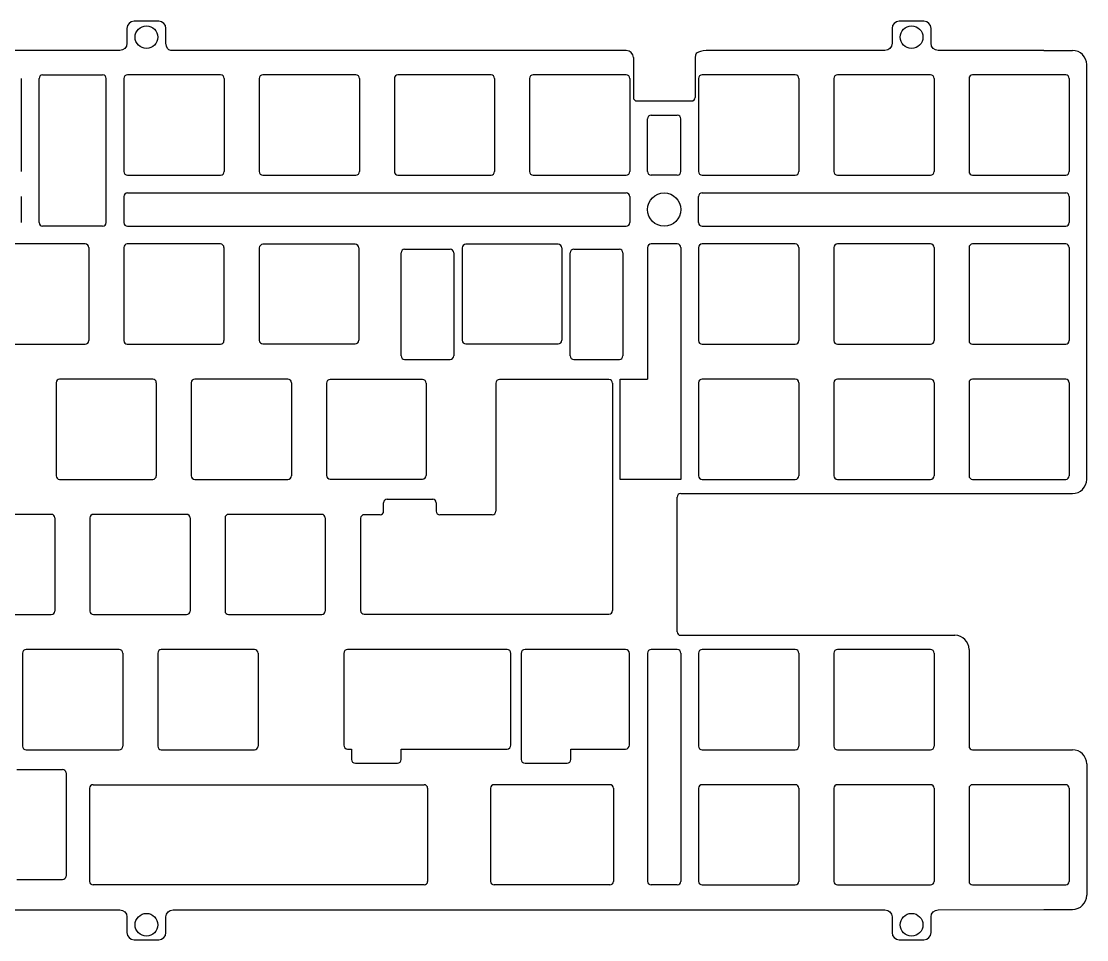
# Model space of a CAD drawing. Header units: millimetres. Extents: x -68 to 279, y 84 to 213.
# Drawn here: x 128.8 to 278.7, y 84 to 213.2 of the extents above; entities that cross this region are included whole.
import ezdxf

# ---------------------------------------------------------------- set-up
doc = ezdxf.new("R2010")
doc.units = ezdxf.units.MM
doc.header["$MEASUREMENT"] = 0
doc.layers.get('0').update_dxf_attribs({"lineweight": 0})

msp = doc.modelspace()

# ---------------------------------------------------------------- linework, layer by layer
at = {"color": 18, "lineweight": 25, "true_color": 0x000000}
for p, q in [((272.65, 209.09), (276.69, 209.09)), ((214.92, 208.09), (214.92, 202.48)), ((223.6, 208.09), (223.6, 202.48)), ((278.69, 148.74), (278.69, 207.09)), ((131.82, 205.64), (140.26, 205.64)), ((156.86, 205.64), (143.76, 205.64)), ((175.88, 205.64), (162.78, 205.64)), ((194.9, 205.64), (181.8, 205.64)), ((213.92, 205.64), (200.82, 205.64)), ((237.7, 205.64), (224.6, 205.64)), ((256.72, 205.65), (243.62, 205.65)), ((275.74, 205.64), (262.64, 205.64)), ((128.82, 205.14), (128.82, 192.04)), ((131.32, 184.86), (131.32, 205.14)), ((140.76, 184.86), (140.76, 205.14)), ((143.26, 205.14), (143.26, 192.04)), ((157.36, 205.14), (157.36, 192.04)), ((162.28, 205.14), (162.28, 192.04)), ((176.38, 205.14), (176.38, 192.04)), ((181.3, 205.14), (181.3, 192.04)), ((195.4, 205.14), (195.4, 192.04)), ((200.32, 205.14), (200.32, 192.04)), ((214.42, 205.14), (214.42, 192.04)), ((224.1, 205.14), (224.1, 192.04)), ((238.2, 205.14), (238.2, 192.04)), ((243.12, 205.15), (243.12, 192.05)), ((257.22, 205.15), (257.22, 192.05)), ((262.14, 205.14), (262.14, 192.04)), ((276.24, 205.14), (276.24, 192.04)), ((215.42, 201.98), (223.1, 201.98)), ((216.92, 192.04), (216.92, 199.48)), ((217.42, 199.98), (221.1, 199.98)), ((221.6, 192.04), (221.6, 199.48)), ((143.76, 191.54), (156.86, 191.54)), ((162.78, 191.54), (175.88, 191.54)), ((181.8, 191.54), (194.9, 191.54)), ((200.82, 191.54), (213.92, 191.54)), ((221.1, 191.54), (217.42, 191.54)), ((224.6, 191.54), (237.7, 191.54)), ((243.62, 191.55), (256.72, 191.55)), ((262.64, 191.54), (275.74, 191.54)), ((143.76, 189.04), (213.92, 189.04)), ((224.6, 189.04), (275.74, 189.04)), ((128.82, 188.54), (128.82, 184.86)), ((143.26, 188.54), (143.26, 184.86)), ((214.42, 188.54), (214.42, 184.86)), ((224.1, 184.86), (224.1, 188.54)), ((276.24, 188.54), (276.24, 184.86)), ((140.26, 184.36), (131.82, 184.36)), ((143.76, 184.36), (213.92, 184.36)), ((224.6, 184.36), (275.74, 184.36)), ((137.81, 181.86), (124.71, 181.86)), ((138.31, 181.36), (138.31, 168.26)), ((143.23, 181.36), (143.23, 168.26)), ((156.83, 181.86), (143.73, 181.86)), ((157.33, 181.36), (157.33, 168.26)), ((175.8, 181.81), (162.8, 181.81)), ((204.35, 181.81), (191.35, 181.81)), ((216.92, 181.36), (216.92, 162.84)), ((221.1, 181.86), (217.42, 181.86)), ((221.6, 181.36), (221.6, 148.74)), ((224.1, 181.36), (224.1, 168.26)), ((237.7, 181.86), (224.6, 181.86)), ((238.2, 181.36), (238.2, 168.26)), ((243.12, 181.36), (243.12, 168.26)), ((256.72, 181.86), (243.62, 181.86)), ((257.22, 181.36), (257.22, 168.26)), ((262.14, 181.36), (262.14, 168.26)), ((275.74, 181.86), (262.64, 181.86)), ((276.24, 181.36), (276.24, 168.26)), ((162.3, 181.31), (162.3, 168.31)), ((176.3, 181.31), (176.3, 168.31)), ((182.25, 166.12), (182.25, 180.62)), ((182.75, 181.12), (189.15, 181.12)), ((189.65, 180.62), (189.65, 166.12)), ((190.85, 181.31), (190.85, 168.31)), ((204.85, 181.31), (204.85, 168.31)), ((206.05, 166.12), (206.05, 180.62)), ((206.55, 181.12), (212.95, 181.12)), ((213.45, 180.62), (213.45, 166.12)), ((124.71, 167.76), (137.81, 167.76)), ((143.73, 167.76), (156.83, 167.76)), ((162.8, 167.81), (175.8, 167.81)), ((191.35, 167.81), (204.35, 167.81)), ((224.6, 167.76), (237.7, 167.76)), ((243.62, 167.76), (256.72, 167.76)), ((262.64, 167.76), (275.74, 167.76)), ((182.75, 165.62), (189.15, 165.62)), ((206.55, 165.62), (212.95, 165.62)), ((133.71, 162.34), (133.71, 149.24)), ((147.31, 162.84), (134.21, 162.84)), ((147.81, 162.34), (147.81, 149.24)), ((152.73, 162.34), (152.73, 149.24)), ((166.33, 162.84), (153.23, 162.84)), ((166.83, 162.34), (166.83, 149.24)), ((171.76, 162.29), (171.76, 149.29)), ((185.26, 162.79), (172.26, 162.79)), ((185.76, 162.29), (185.76, 149.29)), ((195.58, 162.29), (195.58, 144.27)), ((211.49, 162.79), (196.08, 162.79)), ((211.99, 162.29), (211.99, 130.27)), ((213.07, 148.74), (213.07, 162.84)), ((213.07, 162.84), (216.92, 162.84)), ((224.1, 162.34), (224.1, 149.24)), ((237.7, 162.84), (224.6, 162.84)), ((238.2, 162.34), (238.2, 149.24)), ((243.12, 162.34), (243.12, 149.24)), ((256.72, 162.84), (243.62, 162.84)), ((257.22, 162.34), (257.22, 149.24)), ((262.14, 162.34), (262.14, 149.24)), ((275.74, 162.84), (262.64, 162.84)), ((276.24, 162.34), (276.24, 149.24)), ((134.21, 148.74), (147.31, 148.74)), ((153.23, 148.74), (166.33, 148.74)), ((172.26, 148.79), (185.26, 148.79)), ((221.6, 148.74), (213.07, 148.74)), ((224.6, 148.74), (237.7, 148.74)), ((243.62, 148.74), (256.72, 148.74)), ((262.64, 148.74), (275.74, 148.74)), ((179.79, 144.27), (179.79, 145.46)), ((180.29, 145.96), (186.69, 145.96)), ((187.19, 145.46), (187.19, 144.27)), ((221.07, 127.3), (221.07, 146.24)), ((221.6, 146.74), (276.69, 146.74)), ((133.04, 143.82), (119.94, 143.82)), ((133.54, 143.32), (133.54, 130.22)), ((138.46, 143.32), (138.46, 130.22)), ((152.06, 143.82), (138.96, 143.82)), ((152.56, 143.32), (152.56, 130.22)), ((157.48, 143.32), (157.48, 130.22)), ((171.08, 143.82), (157.98, 143.82)), ((171.58, 143.32), (171.58, 130.22)), ((176.56, 143.27), (176.56, 130.27)), ((179.29, 143.77), (177.06, 143.77)), ((195.08, 143.77), (187.69, 143.77)), ((119.94, 129.72), (133.04, 129.72)), ((138.96, 129.72), (152.06, 129.72)), ((157.98, 129.72), (171.08, 129.72)), ((177.06, 129.77), (211.49, 129.77)), ((221.57, 126.8), (260.14, 126.8)), ((142.6, 124.8), (129.5, 124.8)), ((161.62, 124.8), (148.52, 124.8)), ((221.1, 124.8), (217.42, 124.8)), ((237.7, 124.8), (224.6, 124.8)), ((256.72, 124.8), (243.62, 124.8)), ((262.14, 124.8), (262.14, 111.2)), ((129, 124.3), (129, 111.2)), ((143.1, 124.3), (143.1, 111.2)), ((148.02, 124.3), (148.02, 111.2)), ((162.12, 124.3), (162.12, 111.2)), ((216.92, 124.3), (216.92, 92.18)), ((221.6, 124.3), (221.6, 92.18)), ((224.1, 124.3), (224.1, 111.2)), ((238.2, 124.3), (238.2, 111.2)), ((243.12, 124.3), (243.12, 111.2)), ((257.22, 124.3), (257.22, 111.2)), ((129.5, 110.7), (142.6, 110.7)), ((148.52, 110.7), (161.62, 110.7)), ((224.6, 110.7), (237.7, 110.7)), ((243.62, 110.7), (256.72, 110.7)), ((262.64, 110.7), (276.69, 110.7)), ((128.21, 107.93), (134.61, 107.93)), ((278.69, 108.7), (278.69, 90.23)), ((135.11, 107.43), (135.11, 92.93)), ((138.43, 105.28), (138.43, 92.18)), ((138.93, 105.78), (185.48, 105.78)), ((185.98, 105.28), (185.98, 92.18)), ((194.83, 105.28), (194.83, 92.18)), ((211.61, 105.78), (195.33, 105.78)), ((212.11, 105.28), (212.11, 92.18)), ((224.1, 105.28), (224.1, 92.18)), ((237.7, 105.78), (224.6, 105.78)), ((238.2, 105.28), (238.2, 92.18)), ((243.12, 105.28), (243.12, 92.18)), ((256.72, 105.78), (243.62, 105.78)), ((257.22, 105.28), (257.22, 92.18)), ((262.14, 105.28), (262.14, 92.18)), ((275.74, 105.78), (262.64, 105.78)), ((276.24, 105.28), (276.24, 92.18)), ((128.21, 92.43), (134.61, 92.43)), ((185.48, 91.68), (138.93, 91.68)), ((211.61, 91.68), (195.33, 91.68)), ((221.1, 91.68), (217.42, 91.68)), ((224.6, 91.68), (237.7, 91.68)), ((243.62, 91.68), (256.72, 91.68)), ((262.64, 91.68), (275.74, 91.68)), ((272.66, 88.23), (276.69, 88.23))]:
    msp.add_line(p, q, dxfattribs=at)
for centre, radius in [((146.43, 210.96), 1.6), ((254.06, 210.96), 1.6), ((219.26, 186.7), 2.34), ((146.43, 86.07), 1.6), ((254.06, 86.07), 1.6)]:
    msp.add_circle(centre, radius, dxfattribs=at)
for points, knots in [([(213.92, 209.09), (213.92, 209.09), (151.53, 209.09), (151.53, 209.09), (150.98, 209.09), (150.22, 209.09), (149.85, 209.09), (149.48, 209.09), (149.17, 209.54), (149.17, 210.09), (149.17, 210.09), (149.17, 212.19), (149.17, 212.19), (149.17, 212.74), (148.72, 213.19), (148.17, 213.19), (148.17, 213.19), (144.68, 213.19), (144.68, 213.19), (144.13, 213.19), (143.68, 212.74), (143.68, 212.19), (143.68, 212.19), (143.68, 210.09), (143.68, 210.09), (143.68, 209.54), (143.23, 209.09), (142.68, 209.09), (142.68, 209.09), (52.24, 209.09), (52.24, 209.09), (51.69, 209.09), (51.24, 209.54), (51.24, 210.09), (51.24, 210.09), (51.24, 212.19), (51.24, 212.19), (51.24, 212.74), (50.79, 213.19), (50.24, 213.19), (50.24, 213.19), (46.76, 213.19), (46.76, 213.19), (46.21, 213.19), (45.76, 212.74), (45.76, 212.19), (45.76, 212.19), (45.76, 210.09), (45.76, 210.09), (45.76, 209.54), (45.31, 209.09), (44.76, 209.09), (44.76, 209.09), (-19.7, 209.09), (-19.7, 209.09), (-20.25, 209.09), (-20.7, 209.54), (-20.7, 210.09), (-20.7, 210.09), (-20.7, 212.19), (-20.7, 212.19), (-20.7, 212.74), (-21.15, 213.19), (-21.7, 213.19), (-21.7, 213.19), (-25.19, 213.19), (-25.19, 213.19), (-25.74, 213.19), (-26.19, 212.74), (-26.19, 212.19), (-26.19, 212.19), (-26.19, 210.09), (-26.19, 210.09), (-26.19, 209.54), (-26.64, 209.09), (-27.19, 209.09), (-27.19, 209.09), (-54.21, 209.09), (-54.21, 209.09)], [0, 0, 0, 0, 1, 1, 1, 2, 2, 2, 3, 3, 3, 4, 4, 4, 5, 5, 5, 6, 6, 6, 7, 7, 7, 8, 8, 8, 9, 9, 9, 10, 10, 10, 11, 11, 11, 12, 12, 12, 13, 13, 13, 14, 14, 14, 15, 15, 15, 16, 16, 16, 17, 17, 17, 18, 18, 18, 19, 19, 19, 20, 20, 20, 21, 21, 21, 22, 22, 22, 23, 23, 23, 24, 24, 24, 25, 25, 25, 26, 26, 26, 26]), ([(272.65, 209.09), (272.65, 209.09), (257.8, 209.09), (257.8, 209.09), (257.25, 209.09), (256.8, 209.54), (256.8, 210.09), (256.8, 210.09), (256.8, 212.19), (256.8, 212.19), (256.8, 212.74), (256.35, 213.19), (255.8, 213.19), (255.8, 213.19), (252.31, 213.19), (252.31, 213.19), (251.76, 213.19), (251.31, 212.74), (251.31, 212.19), (251.31, 212.19), (251.31, 210.09), (251.31, 210.09), (251.31, 209.54), (250.86, 209.09), (250.31, 209.09), (250.31, 209.09), (225.6, 209.09), (225.6, 209.09), (225.05, 209.09), (224.38, 208.99), (224.1, 208.87), (223.83, 208.74), (223.6, 208.64), (223.6, 208.09)], [0, 0, 0, 0, 1, 1, 1, 2, 2, 2, 3, 3, 3, 4, 4, 4, 5, 5, 5, 6, 6, 6, 7, 7, 7, 8, 8, 8, 9, 9, 9, 10, 10, 10, 11, 11, 11, 11]), ([(174.73, 110.8), (174.43, 110.8), (174.18, 111.05), (174.18, 111.35), (174.18, 111.35), (174.18, 124.25), (174.18, 124.25), (174.18, 124.56), (174.43, 124.8), (174.73, 124.8), (174.73, 124.8), (197.15, 124.8), (197.15, 124.8), (197.46, 124.8), (197.7, 124.56), (197.7, 124.25), (197.7, 124.25), (197.7, 111.35), (197.7, 111.35), (197.7, 111.05), (197.46, 110.8), (197.15, 110.8), (197.15, 110.8), (182.27, 110.8), (182.27, 110.8), (182.27, 110.8), (182.27, 109.35), (182.27, 109.35), (182.27, 109.05), (182.02, 108.8), (181.72, 108.8), (181.72, 108.8), (175.82, 108.8), (175.82, 108.8), (175.51, 108.8), (175.27, 109.05), (175.27, 109.35), (175.27, 109.35), (175.27, 110.8), (175.27, 110.8), (175.27, 110.8), (174.73, 110.8), (174.73, 110.8)], [0, 0, 0, 0, 1, 1, 1, 2, 2, 2, 3, 3, 3, 4, 4, 4, 5, 5, 5, 6, 6, 6, 7, 7, 7, 8, 8, 8, 9, 9, 9, 10, 10, 10, 11, 11, 11, 12, 12, 12, 13, 13, 13, 14, 14, 14, 14]), ([(206.14, 109.35), (206.14, 109.05), (205.9, 108.8), (205.59, 108.8), (205.59, 108.8), (199.69, 108.8), (199.69, 108.8), (199.39, 108.8), (199.14, 109.05), (199.14, 109.35), (199.14, 109.35), (199.14, 124.25), (199.14, 124.25), (199.14, 124.56), (199.39, 124.8), (199.69, 124.8), (199.69, 124.8), (213.82, 124.8), (213.82, 124.8), (214.13, 124.8), (214.37, 124.56), (214.37, 124.25), (214.37, 124.25), (214.37, 111.35), (214.37, 111.35), (214.37, 111.05), (214.13, 110.8), (213.82, 110.8), (213.82, 110.8), (206.14, 110.8), (206.14, 110.8), (206.14, 110.8), (206.14, 109.35), (206.14, 109.35)], [0, 0, 0, 0, 1, 1, 1, 2, 2, 2, 3, 3, 3, 4, 4, 4, 5, 5, 5, 6, 6, 6, 7, 7, 7, 8, 8, 8, 9, 9, 9, 10, 10, 10, 11, 11, 11, 11]), ([(-66.44, 88.23), (-66.44, 88.23), (-63.41, 88.23), (-63.41, 88.23), (-62.86, 88.23), (-61.96, 88.23), (-61.41, 88.23), (-61.41, 88.23), (-55.21, 88.23), (-55.21, 88.23), (-54.66, 88.23), (-53.76, 88.23), (-53.21, 88.23), (-53.21, 88.23), (-27.15, 88.22), (-27.15, 88.22), (-26.6, 88.22), (-26.15, 87.77), (-26.15, 87.22), (-26.15, 87.22), (-26.15, 85.02), (-26.15, 85.02), (-26.15, 84.47), (-25.7, 84.02), (-25.15, 84.02), (-25.15, 84.02), (-21.66, 84.02), (-21.66, 84.02), (-21.11, 84.02), (-20.66, 84.47), (-20.66, 85.02), (-20.66, 85.02), (-20.66, 87.22), (-20.66, 87.22), (-20.66, 87.77), (-20.21, 88.22), (-19.66, 88.22), (-19.66, 88.22), (44.76, 88.18), (44.76, 88.18), (45.31, 88.17), (45.76, 87.72), (45.76, 87.17), (45.76, 87.17), (45.76, 84.97), (45.76, 84.97), (45.76, 84.42), (46.21, 83.97), (46.76, 83.97), (46.76, 83.97), (50.24, 83.97), (50.24, 83.97), (50.79, 83.97), (51.24, 84.42), (51.24, 84.97), (51.24, 84.97), (51.24, 87.17), (51.24, 87.17), (51.24, 87.72), (51.69, 88.17), (52.24, 88.17), (52.24, 88.17), (142.68, 88.17), (142.68, 88.17), (143.23, 88.17), (143.68, 87.72), (143.68, 87.17), (143.68, 87.17), (143.68, 84.97), (143.68, 84.97), (143.68, 84.42), (144.13, 83.97), (144.68, 83.97), (144.68, 83.97), (148.17, 83.97), (148.17, 83.97), (148.72, 83.97), (149.17, 84.42), (149.17, 84.97), (149.17, 84.97), (149.17, 87.17), (149.17, 87.17), (149.17, 87.72), (149.62, 88.17), (150.17, 88.17), (150.17, 88.17), (250.31, 88.17), (250.31, 88.17), (250.86, 88.17), (251.31, 87.72), (251.31, 87.17), (251.31, 87.17), (251.31, 84.97), (251.31, 84.97), (251.31, 84.42), (251.76, 83.97), (252.31, 83.97), (252.31, 83.97), (255.8, 83.97), (255.8, 83.97), (256.35, 83.97), (256.8, 84.42), (256.8, 84.97), (256.8, 84.97), (256.8, 87.17), (256.8, 87.17), (256.8, 87.72), (257.25, 88.18), (257.8, 88.18), (257.8, 88.18), (272.66, 88.23), (272.66, 88.23)], [0, 0, 0, 0, 1, 1, 1, 2, 2, 2, 3, 3, 3, 4, 4, 4, 5, 5, 5, 6, 6, 6, 7, 7, 7, 8, 8, 8, 9, 9, 9, 10, 10, 10, 11, 11, 11, 12, 12, 12, 13, 13, 13, 14, 14, 14, 15, 15, 15, 16, 16, 16, 17, 17, 17, 18, 18, 18, 19, 19, 19, 20, 20, 20, 21, 21, 21, 22, 22, 22, 23, 23, 23, 24, 24, 24, 25, 25, 25, 26, 26, 26, 27, 27, 27, 28, 28, 28, 29, 29, 29, 30, 30, 30, 31, 31, 31, 32, 32, 32, 33, 33, 33, 34, 34, 34, 35, 35, 35, 36, 36, 36, 37, 37, 37, 37])]:
    msp.add_open_spline(points, degree=3, knots=knots, dxfattribs=at)
for points in [[(214.92, 208.09), (214.92, 208.64), (214.47, 209.09), (213.92, 209.09)], [(278.69, 207.09), (278.69, 208.19), (277.8, 209.09), (276.69, 209.09)], [(131.82, 205.64), (131.55, 205.64), (131.32, 205.42), (131.32, 205.14)], [(140.76, 205.14), (140.76, 205.42), (140.54, 205.64), (140.26, 205.64)], [(143.76, 205.64), (143.49, 205.64), (143.26, 205.42), (143.26, 205.14)], [(157.36, 205.14), (157.36, 205.42), (157.14, 205.64), (156.86, 205.64)], [(162.78, 205.64), (162.51, 205.64), (162.28, 205.42), (162.28, 205.14)], [(176.38, 205.14), (176.38, 205.42), (176.16, 205.64), (175.88, 205.64)], [(181.8, 205.64), (181.53, 205.64), (181.3, 205.42), (181.3, 205.14)], [(195.4, 205.14), (195.4, 205.42), (195.18, 205.64), (194.9, 205.64)], [(200.82, 205.64), (200.55, 205.64), (200.32, 205.42), (200.32, 205.14)], [(214.42, 205.14), (214.42, 205.42), (214.2, 205.64), (213.92, 205.64)], [(224.6, 205.64), (224.33, 205.64), (224.1, 205.42), (224.1, 205.14)], [(238.2, 205.14), (238.2, 205.42), (237.98, 205.64), (237.7, 205.64)], [(243.62, 205.65), (243.35, 205.65), (243.12, 205.42), (243.12, 205.15)], [(257.22, 205.15), (257.22, 205.42), (257, 205.65), (256.72, 205.65)], [(262.64, 205.64), (262.37, 205.64), (262.14, 205.42), (262.14, 205.14)], [(276.24, 205.14), (276.24, 205.42), (276.02, 205.64), (275.74, 205.64)], [(214.92, 202.48), (214.92, 202.2), (215.15, 201.98), (215.42, 201.98)], [(223.1, 201.98), (223.38, 201.98), (223.6, 202.2), (223.6, 202.48)], [(217.42, 199.98), (217.15, 199.98), (216.92, 199.76), (216.92, 199.48)], [(221.6, 199.48), (221.6, 199.76), (221.38, 199.98), (221.1, 199.98)], [(143.26, 192.04), (143.26, 191.77), (143.49, 191.54), (143.76, 191.54)], [(156.86, 191.54), (157.14, 191.54), (157.36, 191.77), (157.36, 192.04)], [(162.28, 192.04), (162.28, 191.77), (162.51, 191.54), (162.78, 191.54)], [(175.88, 191.54), (176.16, 191.54), (176.38, 191.77), (176.38, 192.04)], [(181.3, 192.04), (181.3, 191.77), (181.53, 191.54), (181.8, 191.54)], [(194.9, 191.54), (195.18, 191.54), (195.4, 191.77), (195.4, 192.04)], [(200.32, 192.04), (200.32, 191.77), (200.55, 191.54), (200.82, 191.54)], [(213.92, 191.54), (214.2, 191.54), (214.42, 191.77), (214.42, 192.04)], [(216.92, 192.04), (216.92, 191.77), (217.15, 191.54), (217.42, 191.54)], [(221.1, 191.54), (221.38, 191.54), (221.6, 191.77), (221.6, 192.04)], [(224.1, 192.04), (224.1, 191.77), (224.33, 191.54), (224.6, 191.54)], [(237.7, 191.54), (237.98, 191.54), (238.2, 191.77), (238.2, 192.04)], [(243.12, 192.05), (243.12, 191.77), (243.35, 191.55), (243.62, 191.55)], [(256.72, 191.55), (257, 191.55), (257.22, 191.77), (257.22, 192.05)], [(262.14, 192.04), (262.14, 191.77), (262.37, 191.54), (262.64, 191.54)], [(275.74, 191.54), (276.02, 191.54), (276.24, 191.77), (276.24, 192.04)], [(143.76, 189.04), (143.49, 189.04), (143.26, 188.81), (143.26, 188.54)], [(214.42, 188.54), (214.42, 188.81), (214.2, 189.04), (213.92, 189.04)], [(224.6, 189.04), (224.33, 189.04), (224.1, 188.82), (224.1, 188.54)], [(276.24, 188.54), (276.24, 188.82), (276.02, 189.04), (275.74, 189.04)], [(131.32, 184.86), (131.32, 184.59), (131.55, 184.36), (131.82, 184.36)], [(140.26, 184.36), (140.54, 184.36), (140.76, 184.59), (140.76, 184.86)], [(143.26, 184.86), (143.26, 184.59), (143.49, 184.36), (143.76, 184.36)], [(213.92, 184.36), (214.2, 184.36), (214.42, 184.59), (214.42, 184.86)], [(224.1, 184.86), (224.1, 184.59), (224.33, 184.36), (224.6, 184.36)], [(275.74, 184.36), (276.02, 184.36), (276.24, 184.59), (276.24, 184.86)], [(138.31, 181.36), (138.31, 181.64), (138.09, 181.86), (137.81, 181.86)], [(143.73, 181.86), (143.46, 181.86), (143.23, 181.64), (143.23, 181.36)], [(157.33, 181.36), (157.33, 181.64), (157.11, 181.86), (156.83, 181.86)], [(162.8, 181.81), (162.53, 181.81), (162.3, 181.59), (162.3, 181.31)], [(176.3, 181.31), (176.3, 181.59), (176.08, 181.81), (175.8, 181.81)], [(191.35, 181.81), (191.07, 181.81), (190.85, 181.59), (190.85, 181.31)], [(204.85, 181.31), (204.85, 181.59), (204.62, 181.81), (204.35, 181.81)], [(217.42, 181.86), (217.15, 181.86), (216.92, 181.64), (216.92, 181.36)], [(221.6, 181.36), (221.6, 181.64), (221.38, 181.86), (221.1, 181.86)], [(224.6, 181.86), (224.33, 181.86), (224.1, 181.64), (224.1, 181.36)], [(238.2, 181.36), (238.2, 181.64), (237.98, 181.86), (237.7, 181.86)], [(243.62, 181.86), (243.35, 181.86), (243.12, 181.64), (243.12, 181.36)], [(257.22, 181.36), (257.22, 181.64), (257, 181.86), (256.72, 181.86)], [(262.64, 181.86), (262.37, 181.86), (262.14, 181.64), (262.14, 181.36)], [(276.24, 181.36), (276.24, 181.64), (276.02, 181.86), (275.74, 181.86)], [(182.75, 181.12), (182.47, 181.12), (182.25, 180.9), (182.25, 180.62)], [(189.65, 180.62), (189.65, 180.9), (189.42, 181.12), (189.15, 181.12)], [(206.55, 181.12), (206.27, 181.12), (206.05, 180.9), (206.05, 180.62)], [(213.45, 180.62), (213.45, 180.9), (213.22, 181.12), (212.95, 181.12)], [(137.81, 167.76), (138.09, 167.76), (138.31, 167.99), (138.31, 168.26)], [(143.23, 168.26), (143.23, 167.99), (143.46, 167.76), (143.73, 167.76)], [(156.83, 167.76), (157.11, 167.76), (157.33, 167.99), (157.33, 168.26)], [(162.3, 168.31), (162.3, 168.03), (162.53, 167.81), (162.8, 167.81)], [(175.8, 167.81), (176.08, 167.81), (176.3, 168.03), (176.3, 168.31)], [(190.85, 168.31), (190.85, 168.03), (191.07, 167.81), (191.35, 167.81)], [(204.35, 167.81), (204.62, 167.81), (204.85, 168.03), (204.85, 168.31)], [(224.1, 168.26), (224.1, 167.99), (224.33, 167.76), (224.6, 167.76)], [(237.7, 167.76), (237.98, 167.76), (238.2, 167.99), (238.2, 168.26)], [(243.12, 168.26), (243.12, 167.99), (243.35, 167.76), (243.62, 167.76)], [(256.72, 167.76), (257, 167.76), (257.22, 167.99), (257.22, 168.26)], [(262.14, 168.26), (262.14, 167.99), (262.37, 167.76), (262.64, 167.76)], [(275.74, 167.76), (276.02, 167.76), (276.24, 167.99), (276.24, 168.26)], [(182.25, 166.12), (182.25, 165.84), (182.47, 165.62), (182.75, 165.62)], [(189.15, 165.62), (189.42, 165.62), (189.65, 165.84), (189.65, 166.12)], [(206.05, 166.12), (206.05, 165.84), (206.27, 165.62), (206.55, 165.62)], [(212.95, 165.62), (213.22, 165.62), (213.45, 165.84), (213.45, 166.12)], [(134.21, 162.84), (133.94, 162.84), (133.71, 162.62), (133.71, 162.34)], [(147.81, 162.34), (147.81, 162.62), (147.59, 162.84), (147.31, 162.84)], [(153.23, 162.84), (152.96, 162.84), (152.73, 162.62), (152.73, 162.34)], [(166.83, 162.34), (166.83, 162.62), (166.61, 162.84), (166.33, 162.84)], [(172.26, 162.79), (171.99, 162.79), (171.76, 162.57), (171.76, 162.29)], [(185.76, 162.29), (185.76, 162.57), (185.54, 162.79), (185.26, 162.79)], [(196.08, 162.79), (195.8, 162.79), (195.58, 162.57), (195.58, 162.29)], [(211.99, 162.29), (211.99, 162.57), (211.77, 162.79), (211.49, 162.79)], [(224.6, 162.84), (224.33, 162.84), (224.1, 162.62), (224.1, 162.34)], [(238.2, 162.34), (238.2, 162.62), (237.98, 162.84), (237.7, 162.84)], [(243.62, 162.84), (243.35, 162.84), (243.12, 162.62), (243.12, 162.34)], [(257.22, 162.34), (257.22, 162.62), (257, 162.84), (256.72, 162.84)], [(262.64, 162.84), (262.37, 162.84), (262.14, 162.62), (262.14, 162.34)], [(276.24, 162.34), (276.24, 162.62), (276.02, 162.84), (275.74, 162.84)], [(133.71, 149.24), (133.71, 148.97), (133.94, 148.74), (134.21, 148.74)], [(147.31, 148.74), (147.59, 148.74), (147.81, 148.97), (147.81, 149.24)], [(152.73, 149.24), (152.73, 148.97), (152.96, 148.74), (153.23, 148.74)], [(166.33, 148.74), (166.61, 148.74), (166.83, 148.97), (166.83, 149.24)], [(171.76, 149.29), (171.76, 149.01), (171.99, 148.79), (172.26, 148.79)], [(185.26, 148.79), (185.54, 148.79), (185.76, 149.01), (185.76, 149.29)], [(224.1, 149.24), (224.1, 148.97), (224.33, 148.74), (224.6, 148.74)], [(237.7, 148.74), (237.98, 148.74), (238.2, 148.97), (238.2, 149.24)], [(243.12, 149.24), (243.12, 148.97), (243.35, 148.74), (243.62, 148.74)], [(256.72, 148.74), (257, 148.74), (257.22, 148.97), (257.22, 149.24)], [(262.14, 149.24), (262.14, 148.97), (262.37, 148.74), (262.64, 148.74)], [(275.74, 148.74), (276.02, 148.74), (276.24, 148.97), (276.24, 149.24)], [(276.69, 146.74), (277.8, 146.74), (278.69, 147.64), (278.69, 148.74)], [(180.29, 145.96), (180.02, 145.96), (179.79, 145.74), (179.79, 145.46)], [(187.19, 145.46), (187.19, 145.74), (186.97, 145.96), (186.69, 145.96)], [(221.57, 146.74), (221.3, 146.74), (221.07, 146.52), (221.07, 146.24)], [(179.29, 143.77), (179.57, 143.77), (179.79, 143.99), (179.79, 144.27)], [(187.19, 144.27), (187.19, 143.99), (187.42, 143.77), (187.69, 143.77)], [(195.08, 143.77), (195.35, 143.77), (195.58, 143.99), (195.58, 144.27)], [(133.54, 143.32), (133.54, 143.6), (133.32, 143.82), (133.04, 143.82)], [(138.96, 143.82), (138.69, 143.82), (138.46, 143.6), (138.46, 143.32)], [(152.56, 143.32), (152.56, 143.6), (152.34, 143.82), (152.06, 143.82)], [(157.98, 143.82), (157.71, 143.82), (157.48, 143.6), (157.48, 143.32)], [(171.58, 143.32), (171.58, 143.6), (171.36, 143.82), (171.08, 143.82)], [(177.06, 143.77), (176.78, 143.77), (176.56, 143.55), (176.56, 143.27)], [(133.04, 129.72), (133.32, 129.72), (133.54, 129.95), (133.54, 130.22)], [(138.46, 130.22), (138.46, 129.95), (138.69, 129.72), (138.96, 129.72)], [(152.06, 129.72), (152.34, 129.72), (152.56, 129.95), (152.56, 130.22)], [(157.48, 130.22), (157.48, 129.95), (157.71, 129.72), (157.98, 129.72)], [(171.08, 129.72), (171.36, 129.72), (171.58, 129.95), (171.58, 130.22)], [(176.56, 130.27), (176.56, 129.99), (176.78, 129.77), (177.06, 129.77)], [(211.49, 129.77), (211.77, 129.77), (211.99, 129.99), (211.99, 130.27)], [(221.07, 127.3), (221.07, 127.03), (221.3, 126.8), (221.57, 126.8)], [(262.14, 124.8), (262.14, 125.91), (261.25, 126.8), (260.14, 126.8)], [(129.5, 124.8), (129.23, 124.8), (129, 124.58), (129, 124.3)], [(143.1, 124.3), (143.1, 124.58), (142.88, 124.8), (142.6, 124.8)], [(148.52, 124.8), (148.25, 124.8), (148.02, 124.58), (148.02, 124.3)], [(162.12, 124.3), (162.12, 124.58), (161.9, 124.8), (161.62, 124.8)], [(217.42, 124.8), (217.15, 124.8), (216.92, 124.58), (216.92, 124.3)], [(221.6, 124.3), (221.6, 124.58), (221.38, 124.8), (221.1, 124.8)], [(224.6, 124.8), (224.33, 124.8), (224.1, 124.58), (224.1, 124.3)], [(238.2, 124.3), (238.2, 124.58), (237.98, 124.8), (237.7, 124.8)], [(243.62, 124.8), (243.35, 124.8), (243.12, 124.58), (243.12, 124.3)], [(257.22, 124.3), (257.22, 124.58), (257, 124.8), (256.72, 124.8)], [(129, 111.2), (129, 110.93), (129.23, 110.7), (129.5, 110.7)], [(142.6, 110.7), (142.88, 110.7), (143.1, 110.93), (143.1, 111.2)], [(148.02, 111.2), (148.02, 110.93), (148.25, 110.7), (148.52, 110.7)], [(161.62, 110.7), (161.9, 110.7), (162.12, 110.93), (162.12, 111.2)], [(224.1, 111.2), (224.1, 110.93), (224.33, 110.7), (224.6, 110.7)], [(237.7, 110.7), (237.98, 110.7), (238.2, 110.93), (238.2, 111.2)], [(243.12, 111.2), (243.12, 110.93), (243.35, 110.7), (243.62, 110.7)], [(256.72, 110.7), (257, 110.7), (257.22, 110.93), (257.22, 111.2)], [(262.14, 111.2), (262.14, 110.93), (262.37, 110.7), (262.64, 110.7)], [(278.69, 108.7), (278.69, 109.81), (277.8, 110.7), (276.69, 110.7)], [(135.11, 107.43), (135.11, 107.7), (134.88, 107.93), (134.61, 107.93)], [(138.93, 105.78), (138.66, 105.78), (138.43, 105.56), (138.43, 105.28)], [(185.98, 105.28), (185.98, 105.56), (185.76, 105.78), (185.48, 105.78)], [(195.33, 105.78), (195.06, 105.78), (194.83, 105.56), (194.83, 105.28)], [(212.11, 105.28), (212.11, 105.56), (211.89, 105.78), (211.61, 105.78)], [(224.6, 105.78), (224.33, 105.78), (224.1, 105.56), (224.1, 105.28)], [(238.2, 105.28), (238.2, 105.56), (237.98, 105.78), (237.7, 105.78)], [(243.62, 105.78), (243.35, 105.78), (243.12, 105.56), (243.12, 105.28)], [(257.22, 105.28), (257.22, 105.56), (257, 105.78), (256.72, 105.78)], [(262.64, 105.78), (262.37, 105.78), (262.14, 105.56), (262.14, 105.28)], [(276.24, 105.28), (276.24, 105.56), (276.02, 105.78), (275.74, 105.78)], [(134.61, 92.43), (134.88, 92.43), (135.11, 92.65), (135.11, 92.93)], [(138.43, 92.18), (138.43, 91.9), (138.66, 91.68), (138.93, 91.68)], [(185.48, 91.68), (185.76, 91.68), (185.98, 91.91), (185.98, 92.18)], [(194.83, 92.18), (194.83, 91.9), (195.06, 91.68), (195.33, 91.68)], [(211.61, 91.68), (211.89, 91.68), (212.11, 91.9), (212.11, 92.18)], [(216.92, 92.18), (216.92, 91.91), (217.15, 91.68), (217.42, 91.68)], [(221.1, 91.68), (221.38, 91.68), (221.6, 91.91), (221.6, 92.18)], [(224.1, 92.18), (224.1, 91.91), (224.33, 91.68), (224.6, 91.68)], [(237.7, 91.68), (237.98, 91.68), (238.2, 91.91), (238.2, 92.18)], [(243.12, 92.18), (243.12, 91.91), (243.35, 91.68), (243.62, 91.68)], [(256.72, 91.68), (257, 91.68), (257.22, 91.91), (257.22, 92.18)], [(262.14, 92.18), (262.14, 91.91), (262.37, 91.68), (262.64, 91.68)], [(275.74, 91.68), (276.02, 91.68), (276.24, 91.91), (276.24, 92.18)], [(276.69, 88.23), (277.8, 88.23), (278.69, 89.13), (278.69, 90.23)]]:
    msp.add_open_spline(points, degree=3, dxfattribs=at)

doc.saveas('drawing.dxf')
